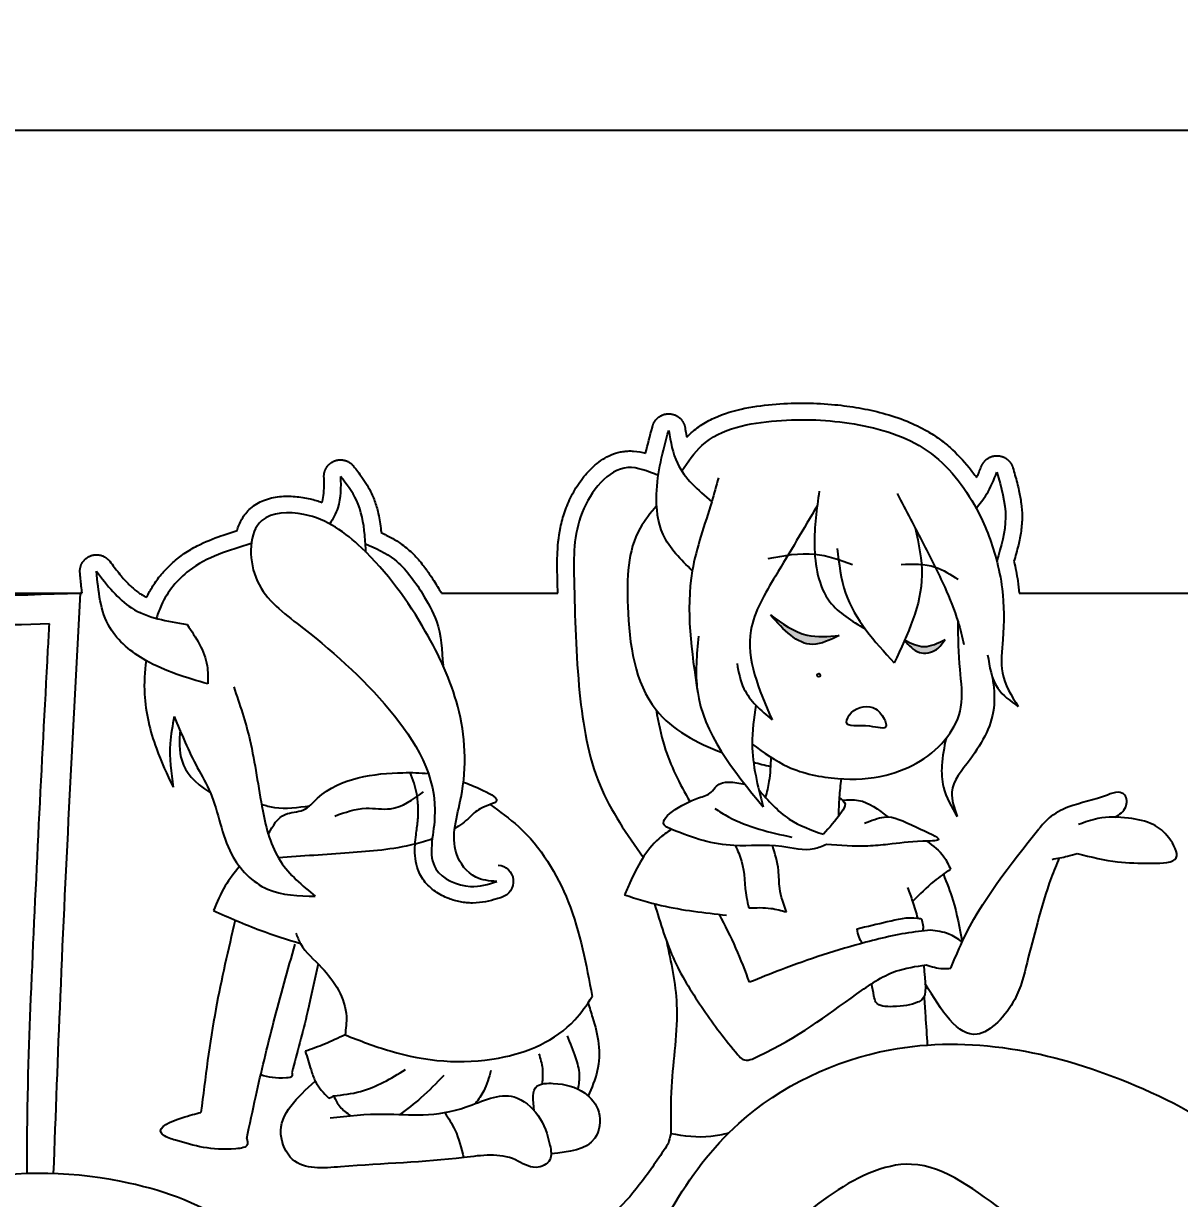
# Model space of a CAD drawing. Header units: inches. Extents: x -573 to 160, y -1 to 711.
# Drawn here: x 2.687 to 4.64, y 7.456 to 9.44 of the extents above; entities that cross this region are included whole.
import ezdxf

# ---------------------------------------------------------------- set-up
doc = ezdxf.new("R2010")
doc.units = ezdxf.units.IN
doc.header["$MEASUREMENT"] = 0
for name, color, linetype in [('CUT', 1, 'Continuous'), ('HarbyDwg', 5, 'Continuous'), ('Messures', 130, 'Continuous')]:
    doc.layers.add(name, color=color, linetype=linetype)
doc.styles.get("Standard").update_dxf_attribs({"font": 'arial.ttf'})
doc.dimstyles.get("Standard").update_dxf_attribs({"dimtxt": 0.18, "dimasz": 0.18, "dimexe": 0.18, "dimexo": 0.0625, "dimgap": 0.09, "dimtad": 0, "dimtih": 1, "dimtoh": 1, "dimdec": 4, "dimzin": 0, "dimdsep": 46, "dimtxsty": 'Standard', "dimcen": 0.09, "dimadec": 0, "dimazin": 0, "dimtfac": 1, "dimtdec": 4, "dimtofl": 0, "dimtmove": 0, "dimatfit": 3, "dimfxl": 1, "dimtolj": 1, "dimtzin": 0, "dimarcsym": 0})

# ---------------------------------------------------------------- blocks, each defined once
blk = doc.blocks.new('*D10')
at = {"layer": 'Defpoints', "color": 0, "transparency": 16777216}
for p in [(0.2533, 9.2598), (13.7533, 9.2598), (13.7533, 9.2598)]:
    blk.add_point(p, dxfattribs=at)
at = {"layer": 'Messures', "color": 0, "lineweight": -2, "transparency": 16777216}
for p, q in [((0.2533, 9.3223), (0.2533, 9.4398)), ((13.7533, 9.3223), (13.7533, 9.4398)), ((0.4333, 9.2598), (6.4786, 9.2598)), ((13.5733, 9.2598), (7.5281, 9.2598))]:
    blk.add_line(p, q, dxfattribs=at)
at = {"layer": 'Messures', "color": 0, "transparency": 16777216}
for points in [[(0.4333, 9.2898), (0.4333, 9.2298), (0.2533, 9.2598)], [(13.5733, 9.2898), (13.5733, 9.2298), (13.7533, 9.2598)]]:
    blk.add_solid(points, dxfattribs=at)
at = {"layer": 'Messures', "color": 0, "transparency": 16777216, "insert": (7.0033, 9.2598), "char_height": 0.18, "attachment_point": 5}
blk.add_mtext('\\A1;13.5000', dxfattribs=at)

msp = doc.modelspace()

# ---------------------------------------------------------------- hatches: boundary and pattern name
at = {"layer": 'HarbyDwg'}
h = msp.add_hatch(color=256, dxfattribs=at)
h.dxf.hatch_style = 1
edge = h.paths.add_edge_path()
edge.add_spline(control_points=[(3.99683, 8.39789), (4.00433, 8.39388), (4.02571, 8.38739), (4.0497, 8.3992), (4.065, 8.40673)], knot_values=[0, 0, 0, 0, 2.6878505, 7.4202787, 7.4202787, 7.4202787, 7.4202787], degree=3, periodic=0)
edge.add_spline(control_points=[(4.065, 8.40673), (4.04641, 8.40509), (4.02269, 8.40299), (4.00135, 8.40994), (3.99683, 8.41178)], knot_values=[5.5671394, 5.5671394, 5.5671394, 5.5671394, 10.9981314, 12.4959543, 12.4959543, 12.4959543, 12.4959543], degree=3, periodic=0)
edge.add_line((3.99683, 8.41178), (3.99683, 8.39789))
edge = h.paths.add_edge_path()
edge.add_spline(control_points=[(3.99683, 8.41178), (3.98001, 8.4186), (3.96441, 8.43002), (3.94881, 8.44144)], knot_values=[0, 0, 0, 0, 5.5671394, 5.5671394, 5.5671394, 5.5671394], degree=3, periodic=0)
edge.add_spline(control_points=[(3.94881, 8.44144), (3.96442, 8.42415), (3.98003, 8.40686), (3.99683, 8.39789)], knot_values=[7.4202787, 7.4202787, 7.4202787, 7.4202787, 13.4376774, 13.4376774, 13.4376774, 13.4376774], degree=3, periodic=0)
edge.add_line((3.99683, 8.39789), (3.99683, 8.41178))
edge = h.paths.add_edge_path()
edge.add_spline(control_points=[(4.17565, 8.39884), (4.18295, 8.38998), (4.19688, 8.37308), (4.22997, 8.37904), (4.23959, 8.39369), (4.24373, 8.40002)], knot_values=[0, 0, 0, 0, 3.2286322, 6.1601906, 8.3855345, 8.3855345, 8.3855345, 8.3855345], degree=3, periodic=0)
edge.add_spline(control_points=[(4.24373, 8.40002), (4.23195, 8.39399), (4.2093, 8.38239), (4.18656, 8.39351), (4.17565, 8.39884)], knot_values=[0, 0, 0, 0, 3.7329218, 7.1779656, 7.1779656, 7.1779656, 7.1779656], degree=3, periodic=0)

# ---------------------------------------------------------------- linework, layer by layer
at = {"layer": 'CUT'}
for points, knots in [([(3.80756, 8.7415), (3.80844, 8.74242), (3.80934, 8.74333), (3.81339, 8.74733), (3.81675, 8.75035), (3.82364, 8.75596), (3.82719, 8.75858), (3.83808, 8.76591), (3.84567, 8.77009), (3.87035, 8.78155), (3.88812, 8.78669), (3.92366, 8.79385), (3.94144, 8.79587), (3.97562, 8.79849), (3.99244, 8.79909), (4.02548, 8.79879), (4.04171, 8.79792), (4.07127, 8.79499), (4.08459, 8.79317), (4.1114, 8.78848), (4.12496, 8.7856), (4.15236, 8.77825), (4.16619, 8.77375), (4.19144, 8.76347), (4.20294, 8.75795), (4.22081, 8.74758), (4.22745, 8.74328), (4.24024, 8.73404), (4.24636, 8.72911), (4.26395, 8.71358), (4.27465, 8.70222), (4.28885, 8.6847), (4.29312, 8.67905), (4.2972, 8.67329)], [0, 0, 0, 0, 0.3183355, 0.3183355, 1.4115316, 1.4115316, 2.5047277, 2.5047277, 4.6911198, 4.6911198, 9.4430772, 9.4430772, 14.1950345, 14.1950345, 18.9469919, 18.9469919, 23.6137529, 23.6137529, 27.464033, 27.464033, 31.3143132, 31.3143132, 35.268183, 35.268183, 38.6852503, 38.6852503, 40.7705268, 40.7705268, 42.8558033, 42.8558033, 47.0263563, 47.0263563, 48.9385127, 48.9385127, 48.9385127, 48.9385127]), ([(3.73816, 8.71426), (3.7416, 8.72937), (3.74557, 8.74399), (3.74965, 8.75895), (3.74984, 8.75964), (3.75003, 8.76033)], [105.8576326, 105.8576326, 105.8576326, 105.8576326, 110.2819917, 110.2819917, 110.4959008, 110.4959008, 110.4959008, 110.4959008]), ([(3.58974, 8.47793), (3.58962, 8.48264), (3.58952, 8.48734), (3.58925, 8.49932), (3.58907, 8.50657), (3.58882, 8.52282), (3.58878, 8.53185), (3.58953, 8.55655), (3.5909, 8.57263), (3.59613, 8.5979), (3.59849, 8.60671), (3.60464, 8.62448), (3.60846, 8.63345), (3.61763, 8.65131), (3.62303, 8.66021), (3.63533, 8.677), (3.64222, 8.68492), (3.65778, 8.69903), (3.66646, 8.70526), (3.68107, 8.71224), (3.68613, 8.71415), (3.69409, 8.71626), (3.69681, 8.71683), (3.70234, 8.71769), (3.70518, 8.71797), (3.7113, 8.71824), (3.71454, 8.71817), (3.72497, 8.7174), (3.73177, 8.71602), (3.73816, 8.71426)], [78.9815226, 78.9815226, 78.9815226, 78.9815226, 80.4009932, 80.4009932, 82.6039896, 82.6039896, 85.2153224, 85.2153224, 89.5855883, 89.5855883, 91.8748475, 91.8748475, 94.1641067, 94.1641067, 96.5365133, 96.5365133, 98.9089198, 98.9089198, 101.2813263, 101.2813263, 102.4392692, 102.4392692, 103.0182407, 103.0182407, 103.5972122, 103.5972122, 104.2795581, 104.2795581, 105.8576326, 105.8576326, 105.8576326, 105.8576326]), ([(3.24498, 8.69238), (3.24951, 8.68653), (3.25429, 8.68038), (3.26192, 8.66959), (3.26481, 8.66527), (3.27034, 8.65612), (3.27299, 8.65127), (3.27688, 8.64291), (3.27826, 8.63963), (3.28207, 8.62958), (3.2841, 8.62278), (3.28804, 8.60657), (3.28958, 8.59718), (3.29102, 8.58544), (3.2913, 8.58286), (3.29155, 8.5803)], [54.2554193, 54.2554193, 54.2554193, 54.2554193, 56.4481325, 56.4481325, 57.8056585, 57.8056585, 59.1631844, 59.1631844, 60.0295366, 60.0295366, 61.8073809, 61.8073809, 64.2953028, 64.2953028, 65.005374, 65.005374, 65.005374, 65.005374]), ([(4.2972, 8.67329), (4.29737, 8.67365), (4.29753, 8.67401), (4.3003, 8.68005), (4.30284, 8.68623), (4.30551, 8.69277)], [48.9385127, 48.9385127, 48.9385127, 48.9385127, 49.0723549, 49.0723549, 51.1782369, 51.1782369, 51.1782369, 51.1782369]), ([(4.35833, 8.68992), (4.35952, 8.68582), (4.36072, 8.68165), (4.36428, 8.66894), (4.3666, 8.66022), (4.37011, 8.64421), (4.37143, 8.63705), (4.37331, 8.6224), (4.37388, 8.61492), (4.37391, 8.60307), (4.37375, 8.59888), (4.37313, 8.59065), (4.37269, 8.5866), (4.37101, 8.57461), (4.36944, 8.56684), (4.36538, 8.54986), (4.36277, 8.54075), (4.36013, 8.53193)], [53.6511029, 53.6511029, 53.6511029, 53.6511029, 54.9040862, 54.9040862, 57.4100528, 57.4100528, 59.3532659, 59.3532659, 61.2811399, 61.2811399, 62.337298, 62.337298, 63.3934562, 63.3934562, 65.5057724, 65.5057724, 68.1446248, 68.1446248, 68.1446248, 68.1446248]), ([(3.19174, 8.63137), (3.19193, 8.63194), (3.1921, 8.63251), (3.19342, 8.63715), (3.1942, 8.6418), (3.19506, 8.65237), (3.19514, 8.65827), (3.19502, 8.66783), (3.19494, 8.67113), (3.19486, 8.67455)], [46.4772403, 46.4772403, 46.4772403, 46.4772403, 46.7689214, 46.7689214, 48.7609634, 48.7609634, 50.7530053, 50.7530053, 51.7490263, 51.7490263, 51.7490263, 51.7490263]), ([(3.04799, 8.58378), (3.04993, 8.59037), (3.05256, 8.59685), (3.05991, 8.60965), (3.06478, 8.61594), (3.0742, 8.62431), (3.07779, 8.6269), (3.08515, 8.63131), (3.08894, 8.63315), (3.10162, 8.63822), (3.11067, 8.64015), (3.1286, 8.64205), (3.1375, 8.64201), (3.15489, 8.64059), (3.16336, 8.63922), (3.17847, 8.63571), (3.18523, 8.6337), (3.19174, 8.63137)], [34.1202955, 34.1202955, 34.1202955, 34.1202955, 35.5778279, 35.5778279, 37.1328031, 37.1328031, 37.9864678, 37.9864678, 38.8401325, 38.8401325, 40.8174964, 40.8174964, 42.7948603, 42.7948603, 44.7722243, 44.7722243, 46.4772403, 46.4772403, 46.4772403, 46.4772403]), ([(2.89545, 8.47117), (2.89585, 8.47202), (2.89625, 8.47287), (2.89984, 8.48021), (2.90343, 8.48649), (2.91182, 8.49934), (2.91673, 8.50585), (2.92745, 8.51831), (2.93328, 8.52424), (2.94562, 8.53526), (2.95216, 8.54035), (2.96605, 8.5498), (2.97342, 8.55411), (2.99407, 8.56481), (3.00754, 8.57026), (3.03001, 8.57819), (3.03906, 8.58106), (3.04799, 8.58378)], [16.9649852, 16.9649852, 16.9649852, 16.9649852, 17.1995163, 17.1995163, 19.0034888, 19.0034888, 21.0468815, 21.0468815, 23.1428222, 23.1428222, 25.238763, 25.238763, 27.481918, 27.481918, 31.4404156, 31.4404156, 34.1202955, 34.1202955, 34.1202955, 34.1202955]), ([(3.29155, 8.5803), (3.29725, 8.5776), (3.30306, 8.57472), (3.31478, 8.56822), (3.3207, 8.5646), (3.32996, 8.55798), (3.33339, 8.5553), (3.33985, 8.54977), (3.34293, 8.5469), (3.35175, 8.53807), (3.35707, 8.53188), (3.36635, 8.52), (3.37039, 8.51433), (3.37696, 8.50458), (3.37959, 8.5005), (3.38418, 8.49323), (3.38615, 8.49005), (3.3899, 8.48388), (3.39166, 8.48093), (3.39339, 8.47793)], [65.005374, 65.005374, 65.005374, 65.005374, 66.7601764, 66.7601764, 68.5340745, 68.5340745, 69.5874713, 69.5874713, 70.6408681, 70.6408681, 72.7476617, 72.7476617, 74.6123049, 74.6123049, 75.9584261, 75.9584261, 77.03131, 77.03131, 77.9815226, 77.9815226, 77.9815226, 77.9815226]), ([(2.83295, 8.53206), (2.83558, 8.52862), (2.83818, 8.52523), (2.8459, 8.51528), (2.85095, 8.50897), (2.86024, 8.49831), (2.86448, 8.49381), (2.87364, 8.48514), (2.87856, 8.48113), (2.88548, 8.47654), (2.88745, 8.47535), (2.89142, 8.47315), (2.8934, 8.47213), (2.89545, 8.47117)], [6.8072108, 6.8072108, 6.8072108, 6.8072108, 8.0624225, 8.0624225, 10.5728459, 10.5728459, 12.6873847, 12.6873847, 15.1340216, 15.1340216, 16.0861277, 16.0861277, 16.9649852, 16.9649852, 16.9649852, 16.9649852]), ([(4.36013, 8.53193), (4.36274, 8.52101), (4.36493, 8.50995), (4.3677, 8.49186), (4.36857, 8.48489), (4.36924, 8.47793)], [68.1446248, 68.1446248, 68.1446248, 68.1446248, 71.2864154, 71.2864154, 73.2381341, 73.2381341, 73.2381341, 73.2381341]), ([(2.78656, 8.47793), (2.78543, 8.48611), (2.78458, 8.4942), (2.78347, 8.5056), (2.78315, 8.50904), (2.78283, 8.51245)], [1, 1, 1, 1, 3.2429719, 3.2429719, 4.2259443, 4.2259443, 4.2259443, 4.2259443])]:
    msp.add_open_spline(points, degree=3, knots=knots, dxfattribs=at)
for points, weights in [([(3.75003, 8.76033), (3.75363, 8.77353), (3.7647, 8.78158), (3.77837, 8.78093)], [1, 0.853383998173, 0.853383998173, 1]), ([(3.77837, 8.78093), (3.79204, 8.78028), (3.8023, 8.77122), (3.80463, 8.75773)], [1, 0.853383998173, 0.853383998173, 1]), ([(4.30551, 8.69277), (4.31018, 8.70419), (4.32061, 8.71079), (4.33294, 8.71013)], [1, 0.876608963223, 0.876608963223, 1]), ([(4.33294, 8.71013), (4.34526, 8.70947), (4.35492, 8.70178), (4.35833, 8.68992)], [1, 0.876608963223, 0.876608963223, 1])]:
    msp.add_rational_spline(points, weights, degree=3, dxfattribs=at)
for points, weights, knots in [([(3.19486, 8.67455), (3.19455, 8.68708), (3.20165, 8.6974), (3.21346, 8.7016), (3.22527, 8.70581), (3.2373, 8.70228), (3.24498, 8.69238)], [1, 0.873351300857, 0.873351300857, 1, 0.873351300857, 0.873351300857, 1], [51.7490263, 51.7490263, 51.7490263, 51.7490263, 53.0022228, 53.0022228, 53.0022228, 54.2554193, 54.2554193, 54.2554193, 54.2554193]), ([(2.78283, 8.51245), (2.78163, 8.52536), (2.78843, 8.5364), (2.80051, 8.54112), (2.81258, 8.54585), (2.82507, 8.54236), (2.83295, 8.53206)], [1, 0.865939585228, 0.865939585228, 1, 0.865939585228, 0.865939585228, 1], [4.2259443, 4.2259443, 4.2259443, 4.2259443, 5.5165776, 5.5165776, 5.5165776, 6.8072108, 6.8072108, 6.8072108, 6.8072108])]:
    msp.add_rational_spline(points, weights, degree=3, knots=knots, dxfattribs=at)
for points in [[(0.8359, 8.47793), (1.48612, 8.47793), (2.13634, 8.47793), (2.78656, 8.47793)], [(3.39339, 8.47793), (3.45884, 8.47793), (3.52429, 8.47793), (3.58974, 8.47793)], [(4.36924, 8.47793), (4.48118, 8.47793), (4.59313, 8.47793), (4.70507, 8.47793)]]:
    msp.add_open_spline(points, degree=3, dxfattribs=at)
at = {"layer": 'HarbyDwg'}
msp.add_circle((4.03057, 8.33957), 0.00269, dxfattribs=at)
at = {"layer": 'HarbyDwg', "extrusion": (0, 0, -1)}
msp.add_arc((-3.48667, 7.99133), 0.028, 95.04323, 252.93051, dxfattribs=at)
at = {"layer": 'HarbyDwg'}
for points in [[(3.79917, 8.6844), (3.83318, 8.7274), (3.95919, 8.76915), (4.09023, 8.76375), (4.21384, 8.71851), (4.29696, 8.62041), (4.33, 8.53679), (4.34021, 8.48564), (4.34138, 8.39992), (4.34059, 8.34378), (4.3675, 8.28662)], [(3.86109, 8.67276), (3.84975, 8.63259), (3.81689, 8.5159), (3.82609, 8.30979)], [(4.03138, 8.6504), (4.02324, 8.55921), (4.0493, 8.46368), (4.10894, 8.41797)], [(4.16272, 8.64617), (4.20814, 8.55991), (4.24317, 8.4881), (4.26576, 8.42984), (4.27575, 8.39148)], [(3.48667, 7.99133), (3.44246, 7.98311), (3.38386, 8.01291), (3.3818, 8.09821), (3.30572, 8.28113), (3.14945, 8.42706), (3.07954, 8.50516), (3.08982, 8.60073), (3.16076, 8.61101), (3.25843, 8.55449), (3.36656, 8.4131), (3.42079, 8.28692), (3.4264, 8.13364), (3.41876, 8.03852), (3.45119, 7.9988), (3.48667, 7.99133)], [(4.02786, 8.62527), (3.95754, 8.50707), (3.91582, 8.41531), (3.9517, 8.26434)], [(4.19338, 8.5883), (4.20461, 8.50819), (4.15791, 8.36054)], [(3.26496, 8.56168), (3.31401, 8.53486), (3.36071, 8.47793), (3.38484, 8.43061), (3.39591, 8.35608)], [(4.06179, 8.55378), (4.07591, 8.47793), (4.15791, 8.36054)], [(3.9449, 8.53639), (4.02384, 8.54417), (4.08734, 8.52672)], [(4.16963, 8.52678), (4.22716, 8.52213), (4.26582, 8.5016)], [(3.91811, 8.22333), (3.97868, 8.18518), (4.06248, 8.16528), (4.14462, 8.17108), (4.24833, 8.2366), (4.27073, 8.28553), (4.26907, 8.34939), (4.26576, 8.42984)], [(3.94881, 8.44144), (4.01069, 8.40736), (4.065, 8.40673)], [(4.065, 8.40673), (4.02016, 8.39158), (3.94881, 8.44144)], [(2.96372, 8.42518), (2.99751, 8.35571), (2.99867, 8.32505)], [(3.82718, 8.40583), (3.82554, 8.31357), (3.93642, 8.11757)], [(4.17565, 8.39884), (4.20837, 8.38807), (4.24373, 8.40002)], [(4.17565, 8.39884), (4.2004, 8.37811), (4.22929, 8.38309), (4.24373, 8.40002)], [(4.31577, 8.37419), (4.33276, 8.31781), (4.3675, 8.28662)], [(3.89245, 8.35943), (3.90414, 8.31689), (3.9517, 8.26434)], [(4.32411, 8.33545), (4.32676, 8.29031), (4.2861, 8.19753), (4.25533, 8.14207), (4.26447, 8.10097)], [(3.04245, 8.32012), (3.06964, 8.23042), (3.09139, 8.11082), (3.12131, 8.02565), (3.18023, 7.96675)], [(3.92418, 8.28921), (3.91811, 8.22333), (3.93642, 8.11757)], [(4.14283, 8.26279), (4.12646, 8.2829), (4.08529, 8.27589), (4.07733, 8.26045), (4.11663, 8.25344), (4.14424, 8.25391), (4.14283, 8.26279)], [(2.94198, 8.26983), (2.93521, 8.22449), (2.94008, 8.15055)], [(2.94198, 8.26983), (2.98098, 8.18363), (3.00305, 8.14121), (3.03882, 8.03742), (3.09955, 7.97853), (3.18023, 7.96675)], [(4.24542, 8.23282), (4.23837, 8.18729), (4.24111, 8.15093), (4.26447, 8.10097)], [(3.94962, 8.20137), (3.94643, 8.16016), (3.94059, 8.13347)], [(4.04361, 8.05402), (4.02255, 8.04637), (3.9679, 8.05068), (3.88736, 8.05212), (3.78212, 8.07939), (3.77164, 8.08481), (3.82727, 8.13247), (3.84895, 8.14222), (3.85798, 8.15233), (3.90586, 8.1555)], [(4.06814, 8.1649), (4.0651, 8.13323), (4.06368, 8.10119)], [(3.21297, 8.10192), (3.26632, 8.11495), (3.30722, 8.11436), (3.36294, 8.1428)], [(3.92918, 8.14651), (3.98078, 8.09672), (4.03829, 8.0711)], [(4.0651, 8.13323), (4.07485, 8.12239), (4.06889, 8.1083), (4.03829, 8.0711)], [(4.53121, 8.10015), (4.54899, 8.11727), (4.54721, 8.13734), (4.53629, 8.14206), (4.51827, 8.13734), (4.45123, 8.11668), (4.41963, 8.09867), (4.40237, 8.08031)], [(3.08933, 8.1217), (3.11105, 8.11654), (3.17086, 8.11929)], [(3.47532, 8.12113), (3.52335, 8.08409), (3.60731, 7.95697), (3.64787, 7.79711)], [(3.85492, 8.11471), (3.87813, 8.10059), (3.98511, 8.06629)], [(4.07084, 8.12861), (4.09756, 8.1284), (4.1469, 8.1005)], [(4.10799, 8.08963), (4.14116, 8.10029), (4.19564, 8.08292), (4.23236, 8.06201), (4.20628, 8.05928), (4.14743, 8.05402), (4.11346, 8.05115), (4.04361, 8.05402)], [(4.46714, 8.03866), (4.53511, 8.02457), (4.59358, 8.02251), (4.63439, 8.03136), (4.62164, 8.06531), (4.59535, 8.08745), (4.55371, 8.09837), (4.50203, 8.09778), (4.46925, 8.08745)], [(3.78163, 8.07959), (3.76041, 8.06363), (3.71131, 7.98904), (3.70231, 7.96883)], [(4.25362, 7.84485), (4.27276, 7.88957), (4.40237, 8.08031)], [(4.42445, 8.02881), (4.45072, 8.03428), (4.46714, 8.03866)], [(3.0521, 8.01696), (3.0282, 7.98391), (3.00809, 7.9424)], [(4.43671, 8.03119), (4.4233, 7.99776), (4.39971, 7.92163), (4.3824, 7.8547), (4.36142, 7.79252), (4.29778, 7.73363), (4.21036, 7.81861)], [(3.70231, 7.96883), (3.76449, 7.95115), (3.87461, 7.93466)], [(3.00809, 7.9424), (3.08725, 7.90932), (3.15538, 7.88662)], [(3.04497, 7.9263), (3.01223, 7.77617), (2.98705, 7.60153)], [(3.14733, 7.90418), (3.15538, 7.88662), (3.19087, 7.84637), (3.23272, 7.76373), (3.23046, 7.7326)], [(3.06439, 7.55761), (3.0797, 7.62837), (3.10975, 7.75343), (3.14623, 7.88592)], [(3.77318, 7.89125), (3.79042, 7.78384), (3.78178, 7.6449), (3.78055, 7.56552)], [(3.18498, 7.85239), (3.16708, 7.77114), (3.14052, 7.66856)], [(3.23046, 7.7326), (3.30678, 7.70532), (3.48985, 7.6934), (3.61865, 7.75777), (3.64787, 7.79711)], [(4.20829, 7.79669), (4.2106, 7.76492), (4.21388, 7.71537)], [(3.64083, 7.78663), (3.64848, 7.76184), (3.65874, 7.71729), (3.65637, 7.67155), (3.64125, 7.6296)], [(3.23046, 7.7326), (3.1958, 7.71683), (3.16327, 7.70483)], [(4.01203, 6.61078), (3.75531, 6.64987), (3.64606, 6.76081), (3.64606, 7.07801), (3.70502, 7.27042), (3.89557, 7.58307), (4.15089, 7.7073), (4.55342, 7.65218), (4.89713, 7.38946), (5.01292, 7.16349), (5.09012, 7.01283), (4.978, 6.72256), (4.75389, 6.60687)], [(3.60549, 7.7307), (3.61969, 7.69403), (3.626, 7.66524), (3.62369, 7.64127)], [(3.16327, 7.70483), (3.17303, 7.67347), (3.1802, 7.65437), (3.20283, 7.62553)], [(3.55776, 7.70073), (3.56367, 7.67589), (3.56336, 7.64972)], [(3.21113, 7.62961), (3.25673, 7.63698), (3.33253, 7.67389)], [(3.39745, 7.66418), (3.35857, 7.6261), (3.32281, 7.59812)], [(3.4768, 7.67252), (3.46465, 7.63784), (3.45075, 7.61665)], [(3.20537, 7.59256), (3.29623, 7.59889), (3.36243, 7.59749), (3.43497, 7.61086), (3.51596, 7.62776), (3.5561, 7.59678), (3.57653, 7.5461), (3.57644, 7.52157), (3.55314, 7.50876), (3.51819, 7.52157), (3.43141, 7.52554), (3.22303, 7.50982), (3.14197, 7.52225), (3.12217, 7.5646), (3.1802, 7.65437)], [(3.55004, 7.60443), (3.55513, 7.64624), (3.58222, 7.65059), (3.63495, 7.63463), (3.65914, 7.60223), (3.65237, 7.55823), (3.57861, 7.53196)], [(3.20283, 7.62553), (3.206, 7.62674), (3.21113, 7.62961)], [(3.21113, 7.62961), (3.22199, 7.61119), (3.23968, 7.59608)], [(3.06439, 7.55761), (3.06561, 7.54764), (3.04611, 7.54033), (2.94406, 7.55464), (2.92336, 7.56376), (2.92036, 7.56661), (2.95504, 7.59251), (2.98705, 7.60153)], [(3.3988, 7.60136), (3.416, 7.57197), (3.43074, 7.52546)], [(2.76527, 6.76394), (2.66849, 6.78498), (2.64149, 6.78887), (2.53673, 6.80043), (2.43043, 6.837), (2.34549, 6.93968), (2.33067, 7.23389), (2.43649, 7.41058), (2.57006, 7.47886), (2.85238, 7.48492), (3.03452, 7.41362), (3.15746, 7.26949), (3.18175, 7.02067), (3.10282, 6.83557), (2.90837, 6.78737), (2.76527, 6.76394)]]:
    msp.add_spline(points, degree=3, dxfattribs=at)
for points, knots in [([(3.81689, 8.5159), (3.79765, 8.53473), (3.76145, 8.57017), (3.75169, 8.66005), (3.7674, 8.71762), (3.77704, 8.75296)], [0, 0, 0, 0, 7.8304411, 14.7382127, 25.7183165, 25.7183165, 25.7183165, 25.7183165]), ([(3.77704, 8.75296), (3.78039, 8.73357), (3.78881, 8.68491), (3.82686, 8.65224), (3.84975, 8.63259)], [25.7183165, 25.7183165, 25.7183165, 25.7183165, 31.4753159, 40.1624896, 40.1624896, 40.1624896, 40.1624896]), ([(3.80463, 8.75773), (3.80527, 8.75404), (3.80589, 8.75043), (3.80687, 8.74509), (3.80721, 8.74328), (3.80756, 8.7415)], [25.7183165, 25.7183165, 25.7183165, 25.7183165, 26.814683, 26.814683, 27.3900581, 27.3900581, 27.3900581, 27.3900581]), ([(3.75949, 8.67666), (3.74192, 8.68395), (3.68877, 8.70599), (3.61495, 8.6114), (3.61764, 8.47606), (3.62155, 8.3207), (3.64866, 8.15467), (3.70607, 8.07118), (3.7342, 8.03243)], [0, 0, 0, 0, 5.3325712, 16.1386125, 27.4959564, 46.6963726, 62.6738392, 76.8499208, 76.8499208, 76.8499208, 76.8499208]), ([(3.22285, 8.67522), (3.22329, 8.65698), (3.22398, 8.62834), (3.20993, 8.60381), (3.20482, 8.59491)], [13.7717663, 13.7717663, 13.7717663, 13.7717663, 19.0974402, 22.1339456, 22.1339456, 22.1339456, 22.1339456]), ([(3.26579, 8.54738), (3.26526, 8.55704), (3.26363, 8.58668), (3.25528, 8.63339), (3.23284, 8.66234), (3.22285, 8.67522)], [0, 0, 0, 0, 2.9115957, 8.936695, 13.7717663, 13.7717663, 13.7717663, 13.7717663]), ([(4.29648, 8.62131), (4.30272, 8.62894), (4.31724, 8.64749), (4.3262, 8.6694), (4.33143, 8.68217)], [0, 0, 0, 0, 2.9406904, 7.0526756, 7.0526756, 7.0526756, 7.0526756]), ([(4.33143, 8.68217), (4.33877, 8.65668), (4.35317, 8.60672), (4.33849, 8.557), (4.33109, 8.53265)], [7.0526756, 7.0526756, 7.0526756, 7.0526756, 14.8308524, 22.2931514, 22.2931514, 22.2931514, 22.2931514]), ([(3.75681, 8.6259), (3.74662, 8.61356), (3.70767, 8.56637), (3.70435, 8.43969), (3.72526, 8.27916), (3.82494, 8.2245), (3.8674, 8.209)], [0, 0, 0, 0, 4.7294116, 18.0906534, 36.1986819, 49.4905172, 49.4905172, 49.4905172, 49.4905172]), ([(3.07202, 8.56176), (3.03465, 8.55065), (2.97295, 8.5323), (2.92549, 8.47454), (2.91436, 8.44362), (2.91181, 8.43594), (2.91171, 8.43565)], [0, 0, 0, 0, 11.4394033, 18.8882864, 21.218695, 21.3088611, 21.3088611, 21.3088611, 21.3088611]), ([(2.99867, 8.32505), (2.96289, 8.33536), (2.90074, 8.35328), (2.81967, 8.41889), (2.81386, 8.48123), (2.81071, 8.51505)], [0, 0, 0, 0, 11.1853113, 19.4227356, 29.1846534, 29.1846534, 29.1846534, 29.1846534]), ([(2.81071, 8.51505), (2.82866, 8.49158), (2.8672, 8.44124), (2.93012, 8.43077), (2.96372, 8.42518)], [29.1846534, 29.1846534, 29.1846534, 29.1846534, 37.7346906, 47.5326267, 47.5326267, 47.5326267, 47.5326267]), ([(2.78362, 8.47793), (2.54699, 8.47018), (2.25945, 8.46077), (1.97255, 8.44062), (1.92176, 8.43681)], [98.0514306, 98.0514306, 98.0514306, 98.0514306, 169.0612976, 184.3420233, 184.3420233, 184.3420233, 184.3420233]), ([(2.73826, 7.49848), (2.74195, 7.59811), (2.75407, 7.92473), (2.7715, 8.25111), (2.78362, 8.47793)], [0, 0, 0, 0, 29.9100159, 98.0514306, 98.0514306, 98.0514306, 98.0514306]), ([(2.73115, 8.42652), (2.64696, 8.42375), (2.56284, 8.42091), (2.39671, 8.41452), (2.31469, 8.41098), (2.17673, 8.40388), (2.12075, 8.40067), (2.01336, 8.39373), (1.96192, 8.39007), (1.91045, 8.38616)], [103.4639535, 103.4639535, 103.4639535, 103.4639535, 128.7362975, 128.7362975, 153.4298244, 153.4298244, 170.3224434, 170.3224434, 185.8530741, 185.8530741, 185.8530741, 185.8530741]), ([(2.69336, 7.49833), (2.6935, 7.6313), (2.69659, 7.71271), (2.70822, 7.9902), (2.71835, 8.18603), (2.72955, 8.39664), (2.73035, 8.41158), (2.73115, 8.42652)], [4.9646502, 4.9646502, 4.9646502, 4.9646502, 29.383447, 29.383447, 88.1503411, 88.1503411, 92.6386189, 92.6386189, 92.6386189, 92.6386189]), ([(2.89448, 8.36428), (2.89182, 8.34553), (2.88897, 8.29514), (2.90673, 8.22201), (2.93003, 8.17209), (2.94008, 8.15055)], [28.6034066, 28.6034066, 28.6034066, 28.6034066, 34.2432172, 43.6407412, 50.7733313, 50.7733313, 50.7733313, 50.7733313]), ([(3.75578, 8.28116), (3.75977, 8.26033), (3.77021, 8.20578), (3.79569, 8.15654), (3.81274, 8.12657)], [0, 0, 0, 0, 6.3334488, 16.5807142, 16.5807142, 16.5807142, 16.5807142]), ([(3.10083, 8.07157), (3.10868, 8.08544), (3.1222, 8.10936), (3.16246, 8.10763), (3.2096, 8.16594), (3.29928, 8.17618), (3.35709, 8.17519), (3.37117, 8.17364)], [0, 0, 0, 0, 4.3792084, 7.5452629, 10.6512758, 25.7008731, 30.4312779, 30.4312779, 30.4312779, 30.4312779]), ([(3.49489, 7.96456), (3.49223, 7.96375), (3.48946, 7.96289), (3.48081, 7.96035), (3.4746, 7.95866), (3.46109, 7.95603), (3.45378, 7.95511), (3.4426, 7.95503), (3.4391, 7.95519), (3.43222, 7.95583), (3.4288, 7.95633), (3.41864, 7.95827), (3.41199, 7.96018), (3.39765, 7.96572), (3.39006, 7.96965), (3.37595, 7.97947), (3.3694, 7.98538), (3.36127, 7.99605), (3.35889, 7.99985), (3.35501, 8.00757), (3.35348, 8.01149), (3.35026, 8.02208), (3.34923, 8.02866), (3.34831, 8.04131), (3.34841, 8.0474), (3.34912, 8.05914), (3.34974, 8.06479), (3.35141, 8.0784), (3.35252, 8.0861), (3.35351, 8.09561), (3.35373, 8.09798), (3.35418, 8.10473), (3.35427, 8.10914), (3.354, 8.12224), (3.35308, 8.13081), (3.34918, 8.15144), (3.3455, 8.16342), (3.34064, 8.17523)], [0, 0, 0, 0, 0.8342807, 0.8342807, 2.5028422, 2.5028422, 4.1714037, 4.1714037, 4.8980959, 4.8980959, 5.6247882, 5.6247882, 7.0781727, 7.0781727, 8.8595794, 8.8595794, 10.6409861, 10.6409861, 11.4881191, 11.4881191, 12.3352521, 12.3352521, 13.7863067, 13.7863067, 15.2373614, 15.2373614, 16.6884161, 16.6884161, 18.8629421, 18.8629421, 19.6210967, 19.6210967, 21.1035939, 21.1035939, 24.0685884, 24.0685884, 28.3404265, 28.3404265, 28.3404265, 28.3404265]), ([(3.43041, 8.1592), (3.43907, 8.15602), (3.46143, 8.14684), (3.50192, 8.1266), (3.45715, 8.11725), (3.43935, 8.09698), (3.42475, 8.0863), (3.41572, 8.08091)], [36.5746569, 36.5746569, 36.5746569, 36.5746569, 38.9710527, 42.4028709, 45.4591418, 47.8391043, 51.0040136, 51.0040136, 51.0040136, 51.0040136]), ([(3.37778, 8.06329), (3.36783, 8.05971), (3.32061, 8.04577), (3.23473, 8.03963), (3.15776, 8.03418), (3.11779, 8.03134)], [55.1097719, 55.1097719, 55.1097719, 55.1097719, 58.1700629, 69.2669238, 81.2594754, 81.2594754, 81.2594754, 81.2594754]), ([(4.2131, 8.05949), (4.22375, 8.0516), (4.24097, 8.03886), (4.2496, 8.01949), (4.25289, 8.01211)], [0, 0, 0, 0, 3.884018, 6.2765894, 6.2765894, 6.2765894, 6.2765894]), ([(3.88974, 8.05202), (3.89369, 8.04337), (3.90627, 8.01586), (3.90442, 7.97849), (3.91106, 7.95265), (3.91257, 7.94676)], [0, 0, 0, 0, 2.8284522, 9.005419, 10.8289128, 10.8289128, 10.8289128, 10.8289128]), ([(3.97604, 7.9401), (3.97125, 7.95314), (3.96292, 7.97584), (3.96381, 8.0146), (3.95671, 8.03822), (3.95257, 8.05202)], [17.2439014, 17.2439014, 17.2439014, 17.2439014, 21.3699681, 24.4230097, 28.7190875, 28.7190875, 28.7190875, 28.7190875]), ([(4.25289, 8.01211), (4.24356, 8.00561), (4.22049, 7.98954), (4.20073, 7.96951), (4.18896, 7.95758)], [6.2765894, 6.2765894, 6.2765894, 6.2765894, 9.6812738, 14.6943979, 14.6943979, 14.6943979, 14.6943979]), ([(4.241, 8.00375), (4.24674, 7.98918), (4.26127, 7.95228), (4.26843, 7.91322), (4.27276, 7.88957)], [0, 0, 0, 0, 4.6869248, 11.8746395, 11.8746395, 11.8746395, 11.8746395]), ([(4.18062, 7.9812), (4.18348, 7.97335), (4.18966, 7.95636), (4.19477, 7.93902), (4.19739, 7.92964)], [0, 0, 0, 0, 2.5045442, 5.4237726, 5.4237726, 5.4237726, 5.4237726]), ([(3.75324, 7.95393), (3.76296, 7.92109), (3.78173, 7.85772), (3.83552, 7.77368), (3.87406, 7.72184), (3.90541, 7.68552), (3.99056, 7.72475), (4.0595, 7.77694), (4.15164, 7.84208), (4.19439, 7.84819), (4.21192, 7.8507)], [0, 0, 0, 0, 10.2447936, 19.7680974, 29.3664306, 30.5216747, 33.1858061, 52.8951418, 60.4666332, 65.7306188, 65.7306188, 65.7306188, 65.7306188]), ([(3.91371, 7.82125), (3.9064, 7.84062), (3.89162, 7.87981), (3.87254, 7.91709), (3.86288, 7.93594)], [49.5328921, 49.5328921, 49.5328921, 49.5328921, 55.7367297, 62.0864774, 62.0864774, 62.0864774, 62.0864774]), ([(3.91257, 7.94676), (3.92504, 7.94728), (3.94657, 7.94819), (3.9673, 7.9425), (3.97604, 7.9401)], [10.8289128, 10.8289128, 10.8289128, 10.8289128, 14.5420883, 17.2439014, 17.2439014, 17.2439014, 17.2439014]), ([(4.09536, 7.91172), (4.11224, 7.91568), (4.14568, 7.92352), (4.18274, 7.93246), (4.20185, 7.92893), (4.20408, 7.92852)], [2.5863333, 2.5863333, 2.5863333, 2.5863333, 7.8230204, 12.9629138, 13.6411605, 13.6411605, 13.6411605, 13.6411605]), ([(4.21892, 7.90908), (4.21229, 7.90846), (4.17557, 7.90503), (4.0904, 7.88523), (3.99558, 7.85463), (3.93138, 7.82846), (3.91371, 7.82125)], [17.677126, 17.677126, 17.677126, 17.677126, 19.6727212, 28.7386901, 43.8067555, 49.5328921, 49.5328921, 49.5328921, 49.5328921]), ([(4.27276, 7.88957), (4.26547, 7.89454), (4.24925, 7.90558), (4.22969, 7.90784), (4.21892, 7.90908)], [11.8746395, 11.8746395, 11.8746395, 11.8746395, 14.4830626, 17.677126, 17.677126, 17.677126, 17.677126]), ([(4.20793, 7.85013), (4.20991, 7.82035), (4.2149, 7.79565), (4.18948, 7.78359), (4.16482, 7.77927), (4.12705, 7.7803), (4.12324, 7.80163), (4.12093, 7.81205), (4.11939, 7.81872)], [7.9928622, 7.9928622, 7.9928622, 7.9928622, 13.3499258, 14.494281, 19.2353202, 22.1783222, 23.262232, 25.3027152, 25.3027152, 25.3027152, 25.3027152]), ([(4.21192, 7.8507), (4.22122, 7.84776), (4.23489, 7.84344), (4.24907, 7.84451), (4.25362, 7.84485)], [65.7306188, 65.7306188, 65.7306188, 65.7306188, 68.6116434, 69.9711895, 69.9711895, 69.9711895, 69.9711895]), ([(3.14052, 7.66856), (3.14102, 7.66673), (3.14256, 7.66111), (3.11645, 7.65789), (3.10112, 7.66116), (3.088, 7.66486)], [0, 0, 0, 0, 1.0042882, 3.0863526, 11.7393336, 11.7393336, 11.7393336, 11.7393336]), ([(3.8781, 7.56652), (3.86817, 7.56422), (3.83607, 7.55676), (3.80323, 7.56194), (3.78055, 7.56552)], [0, 0, 0, 0, 3.0428775, 9.8256161, 9.8256161, 9.8256161, 9.8256161]), ([(3.77629, 7.5487), (3.76214, 7.5276), (3.73526, 7.48751), (3.7009, 7.44586), (3.67923, 7.42797), (3.6752, 7.42464)], [11.5609135, 11.5609135, 11.5609135, 11.5609135, 19.1909374, 26.0535604, 27.6180052, 27.6180052, 27.6180052, 27.6180052]), ([(4.63105, 6.58747), (4.66959, 6.59031), (4.76216, 6.59712), (4.90455, 6.6829), (4.87738, 6.88958), (4.74202, 7.05888), (4.58507, 7.28356), (4.37905, 7.40099), (4.2009, 7.54733), (3.99056, 7.4389), (3.83183, 7.23273), (3.731, 7.04249), (3.68993, 6.93143), (3.6885, 6.92746)], [116.7322143, 116.7322143, 116.7322143, 116.7322143, 128.4794998, 144.9511668, 158.6491869, 184.0689098, 210.5510963, 238.7108336, 257.0521772, 272.1052332, 302.0899998, 335.5825716, 336.8215351, 336.8215351, 336.8215351, 336.8215351])]:
    msp.add_open_spline(points, degree=3, knots=knots, dxfattribs=at)
for points in [[(2.88531, 8.44501), (2.88526, 8.44483), (2.8852, 8.44465), (2.88514, 8.44447)], [(2.95175, 8.24694), (2.94993, 8.21244), (2.94566, 8.17659), (3.00305, 8.14121)], [(3.92032, 8.19279), (3.92986, 8.19028), (3.93941, 8.1879), (3.94896, 8.18552)], [(4.20408, 7.92852), (4.20589, 7.92173), (4.2077, 7.91493), (4.20589, 7.90782)], [(4.10407, 7.88721), (4.09971, 7.89293), (4.0968, 7.9011), (4.09536, 7.91172)], [(3.78055, 7.56552), (3.77913, 7.55991), (3.77771, 7.55431), (3.77629, 7.5487)]]:
    msp.add_open_spline(points, degree=3, dxfattribs=at)

# ---------------------------------------------------------------- dimensions: what is measured, and where the dimension line sits
at = {"layer": 'Messures'}
dim = msp.add_linear_dim(base=(13.75333, 9.25976), p1=(0.25333, 9.25976), p2=(13.75333, 9.25976), dimstyle='Standard', dxfattribs=at)
dim.commit()
dim.dimension.update_dxf_attribs({"geometry": '*D10', "text_midpoint": (7.00333, 9.25976)})

doc.saveas('drawing.dxf')
